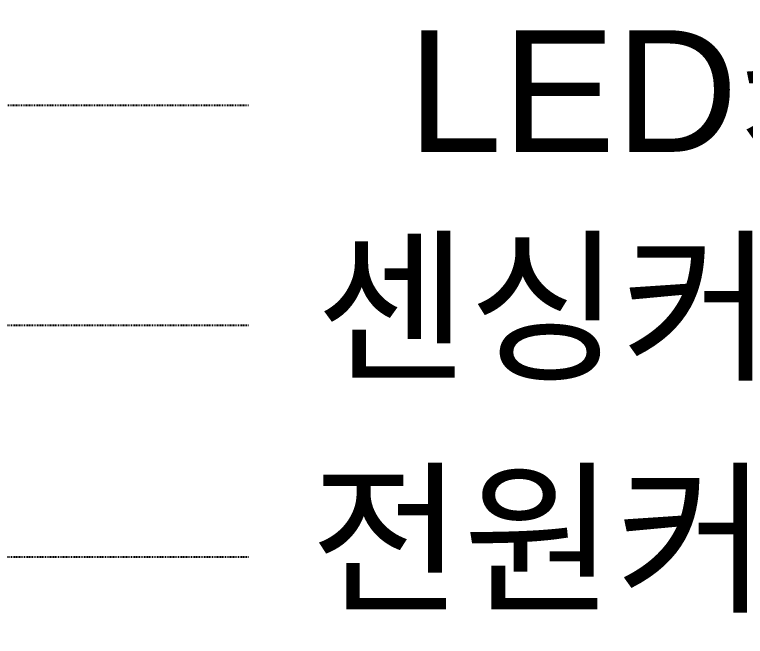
# Model space of a CAD drawing. Header units: millimetres. Extents: x 19562 to 20987, y -3943 to -2935.
# Drawn here: x 20323.3 to 20413.5, y -3811.6 to -3734.9 of the extents above; entities that cross this region are included whole.
import ezdxf

# ---------------------------------------------------------------- set-up
doc = ezdxf.new("R2010")
doc.units = ezdxf.units.MM
doc.header["$LTSCALE"] = 0.1
doc.linetypes.add('HIDDEN', pattern=[0.2, 0.1, -0.1])
doc.styles.get("Standard").update_dxf_attribs({"font": 'arial.ttf'})

msp = doc.modelspace()

# ---------------------------------------------------------------- linework, layer by layer
at = {"color": 1, "linetype": 'HIDDEN'}
msp.add_line((20274.71, -3746.087), (20352.175, -3746.087), dxfattribs=at)
at = {"linetype": 'HIDDEN'}
msp.add_line((20352.175, -3773.235), (20260.31, -3773.235), dxfattribs=at)
at = {"color": 4, "linetype": 'HIDDEN'}
msp.add_line((20352.175, -3801.82), (20245.91, -3801.82), dxfattribs=at)

# ---------------------------------------------------------------- texts
at = {"color": 0, "char_height": 15, "attachment_point": 5}
for s, insert, width in [('{\\C3;LED\\fGulim|b0|i0|c129|p50;커넥터\\fArial|b0|i0|c0|p34;(Red Color)}', (20474.536, -3746.605), 268.32256), ('{\\fGulim|b0|i0|c129|p50;\\C3;센싱커넥터\\fArial|b0|i0|c0|p34;(Black Color)}', (20468.031, -3773.235), 268.32256), ('{\\fGulim|b0|i0|c129|p50;\\C3;전원커넥터\\fArial|b0|i0|c0|p34;(White Color)}', (20468.529, -3801.82), 280.33581)]:
    msp.add_mtext(s, dxfattribs=dict(at, insert=insert, width=width))

doc.saveas('drawing.dxf')
